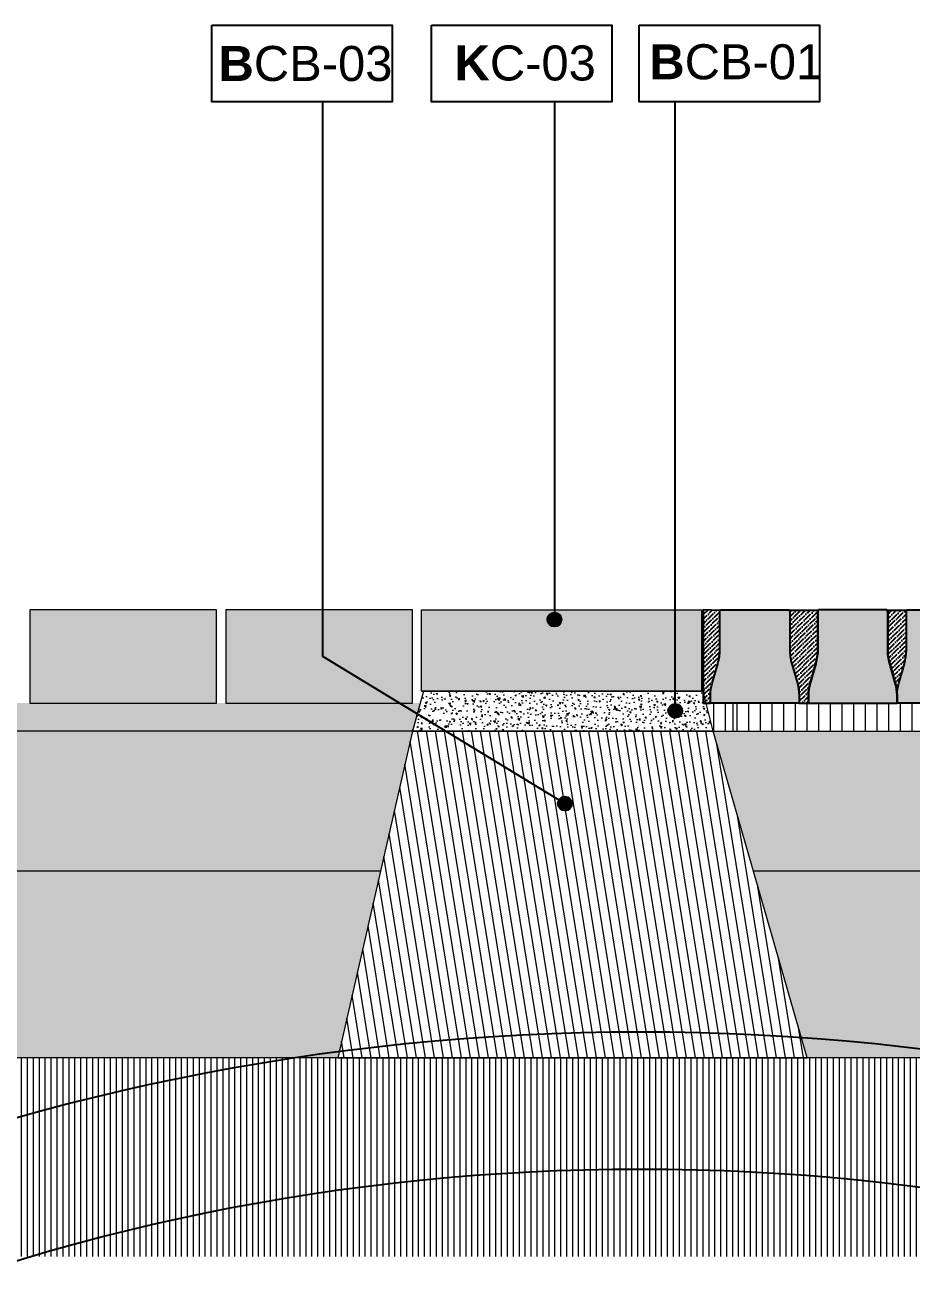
# Model space of a CAD drawing. Header units: metres. Extents: x -325 to 301, y -147 to 149.
# Drawn here: x 63.992 to 64.942, y 54.089 to 55.432 of the extents above; entities that cross this region are included whole.
import ezdxf

# ---------------------------------------------------------------- set-up
doc = ezdxf.new("R2010")
doc.units = ezdxf.units.M
doc.layers.add('-aux', color=50, linetype='Continuous', plot=False)
doc.layers.add('-AUX-QAD', color=5, linetype='Continuous', plot=False)
for name, color, linetype, true_color in [('0-TX-1_25', 7, 'Continuous', 0x3f4f7f), ('3-TR-paviment fort', 7, 'Continuous', 0xd1d1d1), ('EIT_3 TR sorra', 7, 'Continuous', 0xd8ceb0)]:
    doc.layers.add(name, color=color, linetype=linetype, true_color=true_color)
for name, color, linetype, lineweight, true_color in [('03-TR-Paviment_05_Open Joint Precast Pavements', 7, 'Continuous', 5, 0xb3b3b3), ('3-TR sorra granitica', 7, 'Continuous', 0, 0xf2dac9), ('3-TR tot_u', 7, 'Continuous', 5, 0x787878)]:
    doc.layers.add(name, color=color, linetype=linetype, lineweight=lineweight, true_color=true_color)
for name, color, linetype, lineweight in [('1-CM', 7, 'Continuous', 0), ('3-TR Formigó', 252, 'Continuous', 0), ('3-TR Seleccionat', 44, 'Continuous', 0), ('3-TR Tot-u', 37, 'Continuous', 0)]:
    doc.layers.add(name, color=color, linetype=linetype, lineweight=lineweight)
for name, color, linetype in [('1-L- kodolé', 7, 'Continuous'), ('A-KEYPLAN_HATCH', 7, 'Continuous'), ('A_TEXT_2', 7, 'Continuous')]:
    doc.layers.add(name, color=color, linetype=linetype)
doc.styles.get("Standard").update_dxf_attribs({"font": 'arial.ttf'})

# ---------------------------------------------------------------- blocks, each defined once
blk = doc.blocks.new('hatch keyplan 2')
at = {"layer": 'A-KEYPLAN_HATCH'}
blk.add_lwpolyline([(0, 0.005476596624248486), (0.012874798693294, 0.005476596623793739), (0.012874798693294, -2.273736754432321e-13), (0, 0)], close=True, dxfattribs=at)
blk = doc.blocks.new('hatch keyplan')
at = {"layer": 'A-KEYPLAN_HATCH'}
blk.add_blockref('hatch keyplan 2', (1.430579833341536, 0.8521467901477053), dxfattribs=at)
blk = doc.blocks.new('B-CB03')
at = {"layer": 'A-KEYPLAN_HATCH'}
blk.add_blockref('hatch keyplan', (-1.430579833438594, -0.8521467901477053), dxfattribs=at)
at = {"layer": 'A_TEXT_2', "insert": (-0.0007977309449526127, 0.00398371515799123), "char_height": 0.0025, "attachment_point": 1}
blk.add_mtext_dynamic_manual_height_columns('\\pi0.00128;{\\fArial|b1|i0|c0|p34;B}CB-03', width=0.01456192034901793, gutter_width=0.015, heights=[0], dxfattribs=at)
blk = doc.blocks.new('B-CB01')
at = {"layer": 'A-KEYPLAN_HATCH'}
blk.add_blockref('hatch keyplan', (-1.430579833341536, -0.8521467901477052), dxfattribs=at)
at = {"layer": 'A_TEXT_2', "insert": (-0.0007977308478921419, 0.004105509799023688), "char_height": 0.0025, "attachment_point": 1}
blk.add_mtext_dynamic_manual_height_columns('\\pi0.00152;{\\fArial|b1|i0|c0|p34;B}CB-01', width=0.01456192034901793, gutter_width=0.015, heights=[0], dxfattribs=at)
blk = doc.blocks.new('POINT')
at = {"layer": '0-TX-1_25'}
h = blk.add_hatch(dxfattribs=at)
h.set_pattern_fill('ANGLE', color=256)
h.set_pattern_definition([(0, (-83.74681484067048, -12.72584030761209), (0, 6.985), [5.08, -1.905]), (90, (-83.74681484067048, -12.72584030761209), (-6.985, 4.277078946022131e-16), [5.08, -1.905])])
edge = h.paths.add_edge_path()
edge.add_arc((0, 0), 0.0075, 0, 360)
h = blk.add_hatch(color=256, dxfattribs=at)
h.dxf.hatch_style = 1
edge = h.paths.add_edge_path()
edge.add_arc((0, 0), 0.0075, 0, 360)
blk.add_circle((0, 0), 0.0075, dxfattribs=at)
blk = doc.blocks.new('K02')
at = {"layer": 'A-KEYPLAN_HATCH'}
blk.add_blockref('hatch keyplan', (-1.430579833245696, -0.8521467901477054), dxfattribs=at)
at = {"layer": 'A_TEXT_2', "insert": (-0.0007977307987558913, 0.004020148496218123), "char_height": 0.0025, "attachment_point": 1}
blk.add_mtext_dynamic_manual_height_columns('\\pi0.00244;{\\fArial|b1|i0|c0|p34;K}C-03', width=0.01456192034901793, gutter_width=0.015, heights=[0], dxfattribs=at)

msp = doc.modelspace()

# ---------------------------------------------------------------- hatches: boundary and pattern name
at = {"layer": '03-TR-Paviment_05_Open Joint Precast Pavements'}
h = msp.add_hatch(color=256, dxfattribs=at)
h.dxf.hatch_style = 1
edge = h.paths.add_edge_path()
edge.add_line((64.72625740814942, 54.7059800439764), (64.72625740768376, 54.71417582559103))
edge.add_arc((64.77467496386598, 54.71417582694287), 0.04841755618221556, 164.0009824733315, 180.0000015997192, ccw=False)
edge.add_line((64.72813279286015, 54.72752071602905), (64.73407943371672, 54.74826045066754))
edge.add_arc((64.67914825864337, 54.76401069527913), 0.05714459029745565, 344.0009795872384, 359.9999987135214)
edge.add_line((64.73629284894082, 54.76401069399605), (64.73629284894082, 54.80513596825937))
edge.add_line((64.73629284894082, 54.80513596825937), (64.7370900550111, 54.80513596919069))
edge.add_line((64.7370900550111, 54.80513596919069), (64.73709005407977, 54.80598004593218))
edge.add_line((64.73709005407977, 54.80598004593218), (64.81038784945372, 54.80598004500086))
edge.add_line((64.81038784945372, 54.80598004500086), (64.81038784759107, 54.80513596686239))
edge.add_line((64.81038784759107, 54.80513596686239), (64.81118505319569, 54.80513597058768))
edge.add_line((64.81118505319569, 54.80513597058768), (64.81118505273002, 54.76401069353039))
edge.add_arc((64.8683296413707, 54.7640106950463), 0.05714458864068208, 180.0000015199253, 195.9990206462064)
edge.add_line((64.81339846795413, 54.74826045066754), (64.81934510834503, 54.72752071276943))
edge.add_arc((64.77280293687355, 54.7141758269968), 0.04841755571655446, -5.520878687548247e-06, 15.999013605509106, ccw=False)
edge.add_line((64.8212204925901, 54.71417582233141), (64.8212204925901, 54.7059800439764))
edge.add_line((64.8212204925901, 54.7059800439764), (64.72625740814942, 54.7059800439764))
h = msp.add_hatch(color=256, dxfattribs=at)
h.dxf.hatch_style = 1
edge = h.paths.add_edge_path()
edge.add_line((64.92618357820425, 54.7059800439764), (64.92618357820425, 54.71417582419405))
edge.add_arc((64.87776601847564, 54.71417582435477), 0.0484175597286054, 359.9999998098119, 375.9990189361993)
edge.add_line((64.9243081925622, 54.72752071556339), (64.91836155310261, 54.74826044973621))
edge.add_arc((64.97329273006558, 54.76401069292386), 0.05714459172141124, 179.999999391869, 195.9990185181498, ccw=False)
edge.add_line((64.91614813834417, 54.76401069353039), (64.91614813741285, 54.80513596825937))
edge.add_line((64.91614813741285, 54.80513596825937), (64.91535093273956, 54.80513596825937))
edge.add_line((64.91535093273956, 54.80513596825937), (64.9153509322739, 54.80598004406954))
edge.add_line((64.9153509322739, 54.80598004406954), (64.84205313829693, 54.80598004500086))
edge.add_line((64.84205313829693, 54.80598004500086), (64.84205313829693, 54.80513596779371))
edge.add_line((64.84205313829693, 54.80513596779371), (64.84125593315798, 54.80513597058768))
edge.add_line((64.84125593315798, 54.80513597058768), (64.84125593269232, 54.76401069353039))
edge.add_arc((64.78411134759803, 54.76401069385518), 0.05714458509429221, 344.0009805480629, 359.9999996743445, ccw=False)
edge.add_line((64.83904251793388, 54.74826045159886), (64.83309587800863, 54.72752071230376))
edge.add_arc((64.87963804712484, 54.71417582179363), 0.04841755475826025, 164.000980237225, 179.9999993636152)
edge.add_line((64.83122049236658, 54.71417582233141), (64.8312204932979, 54.7059800439764))
edge.add_line((64.8312204932979, 54.7059800439764), (64.92618357820425, 54.7059800439764))
h = msp.add_hatch(color=256, dxfattribs=at)
h.dxf.hatch_style = 1
edge = h.paths.add_edge_path()
edge.add_line((64.92618357820425, 54.70598004537339), (64.92618357820425, 54.71417582419405))
edge.add_arc((64.97460113153856, 54.71417582176667), 0.04841755333431769, 164.0009780011229, 179.9999971275111, ccw=False)
edge.add_line((64.92805896431196, 54.72752071370075), (64.93400560377154, 54.74826044973621))
edge.add_arc((64.87907442468614, 54.76401068984313), 0.05714459291252252, 344.0009850376208, 360.0000041639036)
edge.add_line((64.93621901759866, 54.76401069399605), (64.93621901666734, 54.80513596779371))
edge.add_line((64.93621901666734, 54.80513596779371), (64.9370162241346, 54.80513596825937))
edge.add_line((64.9370162241346, 54.80513596825937), (64.93701622366893, 54.80598004546652))
edge.add_line((64.93701622366893, 54.80598004546652), (65.0628420953824, 54.80598004732916))
edge.add_line((65.0628420953824, 54.80598004732916), (65.06284209398541, 54.80513596825937))
edge.add_line((65.06284209398541, 54.80513596825937), (65.06363930005568, 54.80513597291598))
edge.add_line((65.06363930005568, 54.80513597291598), (65.06363930005568, 54.76401069632436))
edge.add_arc((65.1207838889292, 54.76401069949704), 0.05714458887351279, 180.0000031810812, 195.9990223073626)
edge.add_line((65.06585271574545, 54.7482604534615), (65.07179935473937, 54.72752071509773))
edge.add_arc((65.02525718443204, 54.71417582104121), 0.0484175568807084, 4.282019801848946e-06, 15.999023408407481, ccw=False)
edge.add_line((65.07367474131274, 54.71417582465971), (65.07367474084708, 54.70598004583905))
edge.add_line((65.07367474084708, 54.70598004583905), (64.92618357820425, 54.70598004537339))
at = {"layer": '3-TR Formigó'}
h = msp.add_hatch(dxfattribs=at)
h.set_pattern_fill('ANSI31', color=256, scale=0.003, angle=234.1752438963392, style=0)
h.set_pattern_definition([(279.1752438963392, (25.69678382459831, -37.03926715457172), (0.009403130041245794, 0.001518805592372137), [])])
h.paths.add_polyline_path([(64.40989217851777, 54.68882730047535), (64.40695574902568, 54.6759800420681), (64.41046274228852, 54.6888271198944)])
h.paths.add_polyline_path([(64.72905456819792, 54.67598004209361), (64.40695574902568, 54.6759800420681), (64.32695816623742, 54.32598028187896), (64.82978842012204, 54.32598026485527)])
at = {"layer": '3-TR Seleccionat'}
h = msp.add_hatch(dxfattribs=at)
h.set_pattern_fill('ANSI31', color=256, scale=0.002, angle=225, style=0)
h.set_pattern_definition([(270, (441140.5951333584, -650782.2904534839), (-0.00635, -1.734723475976807e-18), [])])
h.paths.add_polyline_path([(65.98368721513066, 54.32598022578919), (65.98368721327034, 54.11312691327392), (63.14829312755714, 54.11312691280826), (63.14829312746404, 54.32460587535028), (64.73972898970378, 54.32598026790431)])
at = {"layer": '3-TR sorra granitica'}
h = msp.add_hatch(dxfattribs=at)
h.set_pattern_fill('LINE', color=256, scale=0.09999999999999998, angle=54.35352778411538, style=0)
h.set_pattern_definition([(90.0000000228634, (86.81739586526399, 262.8616286154154), (-0.0125, -4.988090669677536e-12), [])])
h.paths.add_polyline_path([(64.72167189688462, 54.70598024646073), (64.72905451807148, 54.67598024578742), (65.98368721373367, 54.67598026350776), (65.98368721419934, 54.70598026469985)])
at = {"layer": '3-TR Tot-u'}
h = msp.add_hatch(dxfattribs=at)
h.set_pattern_fill('EARTH', color=256, scale=0.005, angle=-80.8247561036608, style=0)
h.set_pattern_definition([(279.1752438963392, (-123.8174213754506, 14.0400679295203), (0.03640645211205976, -0.02628108149624554), [0.03175, -0.03175]), (279.1752438963392, (-123.805667462899, 14.04196643651076), (0.03640645211205976, -0.02628108149624554), [0.03175, -0.03175]), (279.1752438963392, (-123.7939135503475, 14.04386494350123), (0.03640645211205976, -0.02628108149624554), [0.03175, -0.03175]), (9.175243896339197, (-123.7893627438335, 14.0405798083142), (0.02628108149624554, 0.03640645211205976), [0.03175, -0.03175]), (9.175243896339197, (-123.787464236843, 14.02882589576264), (0.02628108149624554, 0.03640645211205976), [0.03175, -0.03175]), (9.175243896339197, (-123.7855657298525, 14.01707198321108), (0.02628108149624554, 0.03640645211205976), [0.03175, -0.03175])])
h.paths.add_polyline_path([(64.32695816623742, 54.32598028187895), (64.37267110165544, 54.52598028033132), (63.14829312751058, 54.52598032178353), (63.14829312751058, 54.32598026790431)])
h.paths.add_polyline_path([(64.77222618182549, 54.52598026680409), (64.82978842012206, 54.32598026485528), (65.98368720835951, 54.32598022578919), (65.98368721513066, 54.5259802257892)])
at = {"layer": '3-TR tot_u'}
h = msp.add_hatch(dxfattribs=at)
h.set_pattern_fill('AR-CONC', color=256, scale=8.999999999999999e-05, angle=89.12013604502302)
h.set_pattern_definition([(139.120136045023, (-19.45714444237515, 33.57019103091972), (0.001686133734558681, 0.01637265856101822), [0.0017145, -0.0188595]), (84.12013604502302, (-19.45714444237515, 33.57019103091972), (-0.01724179617372197, -0.00290748711466006), [0.0013716, -0.0150876525753]), (189.571580745023, (-19.45700393162448, 33.57155541475119), (-0.01555566173899593, 0.01346517139233876), [0.001457100792, -0.016028122014]), (135.304336045023, (-19.46171590329485, 33.5702612381833), (0.004158003480228345, 0.0243361331650143), [0.00257175, -0.02828925]), (185.755693655023, (-19.46136940549177, 33.57228924751168), (-0.02193762528519581, 0.02170580378220735), [0.0021856520826, -0.0240422047344]), (80.30428721502301, (-19.46171590329485, 33.5702612381833), (-0.02193762528408031, 0.02170580378340302), [0.0020573970363, -0.0226313758728]), (110.120136045023, (-19.46053793443312, 33.57252941682724), (0.009412318671021732, 0.01350235245712325), [0.001714499999999998, -0.01885949999999996]), (55.12013604502305, (-19.46053793443312, 33.57252941682724), (-0.01648954995488549, 0.005816080520404791), [0.0013716, -0.0150876]), (160.571581045023, (-19.45975357453928, 33.57365461286475), (-0.007077231369881504, 0.01931843294841979), [0.001457100791999999, -0.01602809438399998]), (126.620136045023, (-19.45714444237515, 33.57019103091972), (-0.007604787665115693, 0.0003947993495843407), [0, -0.01490472, 0, -0.0153162, 0, -0.01514475]), (96.620136045023, (-19.45714444237515, 33.57019103091972), (-0.00892284167387205, 0.006151513382976603), [0, -0.00873252, 0, -0.01456182, 0, -0.005772150000000001]), (56.62013604502302, (-19.45722272347408, 33.56509385199427), (0.0007029168097867468, 0.01219379739058277), [0, -0.005715, 0, -0.0178308, 0, -0.0236601]), (46.62013604502302, (-19.45725782710586, 33.56280812153443), (-0.002083394992122018, 0.01336519464819413), [0, -0.0074295, 0, -0.01184148, 0, -0.0168021])])
h.paths.add_polyline_path([(64.72905456819794, 54.67598004209366), (64.71853497121776, 54.7187274496201), (64.41862492916343, 54.71872744822603), (64.4069557490257, 54.6759800420681)])
h = msp.add_hatch(dxfattribs=at)
h.set_pattern_fill('AR-CONC', color=256, scale=0.0002, angle=90.26641431039367)
h.set_pattern_definition([(140.2664143103937, (269983.5505300275, -738416.7265073648), (0.003018358551071247, 0.03645136258436954), [0.00381, -0.04191]), (85.26641431039367, (269983.5505300275, -738416.7265073648), (-0.03817818106754276, -0.007226282933233686), [0.003048, -0.033528116834]), (190.7178590103937, (269983.5507815567, -738416.723469761), (-0.03515982095845395, 0.02922507956224307), [0.00323800176, -0.03561804892000001]), (136.4506143103937, (269983.5403701373, -738416.7265546067), (0.00815628255818146, 0.05425431968784703), [0.005715, -0.062865]), (186.9019719203937, (269983.5410498221, -738416.7220334173), (-0.04970546584793135, 0.04725021761608914), [0.004857004628, -0.053427121632]), (81.45056548039366, (269983.5403701373, -738416.7265546067), (-0.04970546584550613, 0.04725021761879526), [0.004571993414, -0.050291946384]), (111.2664143103937, (269983.5428864889, -738416.721462851), (0.02031182351307306, 0.03041765279537408), [0.00381, -0.04191]), (56.2664143103937, (269983.5428864889, -738416.721462851), (-0.03689466829018208, 0.01218898497184377), [0.003048, -0.033528]), (161.7178593103937, (269983.5445791409, -738416.7189280466), (-0.01658284496692729, 0.04260663769872181), [0.003238001759999997, -0.03561798751999995]), (127.7664143103937, (269983.5505300275, -738416.7265073648), (-0.01691369723239765, 0.0005390813352213942), [0, -0.0331216, 0, -0.034036, 0, -0.033655]), (97.76641431039367, (269983.5505300275, -738416.7265073648), (-0.02009803784807661, 0.01327062430379522), [0, -0.0194056, 0, -0.0323596, 0, -0.012827]), (57.76641431039366, (269983.5505827022, -738416.7378356423), (0.001019642850235293, 0.02712315336894964), [0, -0.0127, 0, -0.039624, 0, -0.052578]), (47.76641431039366, (269983.5506063231, -738416.7429155874), (-0.005222997154178432, 0.02960187044262312), [0, -0.01651, 0, -0.0263144, 0, -0.037338])])
h.paths.add_polyline_path([(64.3726710947526, 54.52598025013054), (64.4069557490257, 54.67598004206811), (63.14829312751058, 54.67598022346089), (63.14829312751058, 54.52598026863004)])
h.paths.add_polyline_path([(64.72905456819792, 54.6759800420936), (64.77222618836184, 54.52598024409354), (65.98368721513066, 54.5259802257892), (65.98368721513066, 54.67598026350776)])
at = {"layer": '3-TR-paviment fort'}
for points in [[(63.99679307253393, 54.70600247226558), (64.19679307265034, 54.70600247197454), (64.19679307247571, 54.80600247171843), (63.99679307259213, 54.80600247142739)], [(64.20679307253393, 54.70600247226558), (64.40679307265033, 54.70600247197454), (64.40679307247571, 54.80600247171843), (64.20679307259213, 54.80600247142739)], [(64.71676232980742, 54.80598004535009), (64.71674546402126, 54.71873018425126), (64.41674511496156, 54.71882513305341), (64.41676233511596, 54.806038037177)]]:
    msp.add_hatch(color=256, dxfattribs=at).paths.add_polyline_path(points)
at = {"layer": 'EIT_3 TR sorra'}
h = msp.add_hatch(dxfattribs=at)
h.set_pattern_fill('ANSI36', color=256, scale=0.001075000000000009, angle=-0.5853068080104545, style=0, double=1)
h.set_pattern_definition([(44.41469319198954, (34.66766926493923, -15.5016723839705), (0.001877787426372729, 0.006618133599094154), [0.00853281250000004, -0.00170656250000001, 0, -0.00170656250000001])])
edge = h.paths.add_edge_path()
edge.add_line((64.71829310955458, 54.70597692735675), (64.72625740814942, 54.7059800439764))
edge.add_line((64.72625740814942, 54.7059800439764), (64.72625485537142, 54.71417582297629))
edge.add_arc((64.77467240218856, 54.71419090553676), 0.04841754916632017, 164.0188290939622, 180.0178482200737, ccw=False)
edge.add_line((64.72812608348872, 54.72752129498216), (64.73406625954016, 54.7482628863447))
edge.add_arc((64.67913018456048, 54.76399601155403), 0.05714458472178788, 344.0188335243519, 360.0178526505692)
edge.add_line((64.73627476650827, 54.7640138170939), (64.73626194984763, 54.80514257786722))
edge.add_line((64.73626194984763, 54.80514257786722), (64.71829312748264, 54.80598004535009))
edge.add_line((64.71829312748264, 54.80598004535009), (64.71829312748264, 54.76400444614699))
edge.add_line((64.71829312748264, 54.76400444614699), (64.71829312748264, 54.74825489289265))
edge.add_line((64.71829312748264, 54.74825489289265), (64.71829312748264, 54.72751700941381))
edge.add_line((64.71829312748264, 54.72751700941381), (64.71829312748264, 54.71417270547055))
edge.add_line((64.71829312748264, 54.71417270547055), (64.71829310955458, 54.70597692735675))
edge.add_line((64.71829310955458, 54.70597692735675), (64.72625740814942, 54.7059800439764))
h = msp.add_hatch(dxfattribs=at)
h.set_pattern_fill('ANSI36', color=256, scale=0.001075000000000009, angle=-0.5853068080104545, style=0, double=1)
h.set_pattern_definition([(44.41469319198954, (34.56270617979074, -15.5016723839705), (0.001877787426372729, 0.006618133599094154), [0.00853281250000004, -0.00170656250000001, 0, -0.00170656250000001])])
edge = h.paths.add_edge_path()
edge.add_line((64.82122049581642, 54.70597692741995), (64.8312204932979, 54.7059800439764))
edge.add_line((64.8312204932979, 54.7059800439764), (64.8312179405199, 54.71417582297629))
edge.add_arc((64.87963548733704, 54.71419090553676), 0.04841754916632017, 164.0188290939622, 180.0178482200737, ccw=False)
edge.add_line((64.8330891686372, 54.72752129498216), (64.83902934468864, 54.7482628863447))
edge.add_arc((64.78409326970896, 54.76399601155403), 0.05714458472178788, 344.0188335243519, 360.0178526505693)
edge.add_line((64.84123785165676, 54.7640138170939), (64.84122503499611, 54.80514257786722))
edge.add_line((64.84122503499611, 54.80514257786722), (64.8111541591037, 54.80513320665023))
edge.add_line((64.8111541591037, 54.80513320665023), (64.81116697668553, 54.76400444614699))
edge.add_arc((64.86831156491766, 54.76402224864692), 0.05714459100517891, 180.017849600627, 196.0168687269365)
edge.add_line((64.81338529821704, 54.74825489289265), (64.81933839959683, 54.72751700941381))
edge.add_arc((64.77280039420229, 54.71415762038119), 0.04841755075824079, 0.017851212097582447, 16.016870338310184, ccw=False)
edge.add_line((64.82121794261056, 54.71417270547055), (64.82122049581642, 54.70597692741995))
edge.add_line((64.82122049581642, 54.70597692741995), (64.8312204932979, 54.7059800439764))
h = msp.add_hatch(dxfattribs=at)
h.set_pattern_fill('ANSI36', color=256, scale=0.001075000000000009, angle=-0.5853068080104545, style=0, double=1)
h.set_pattern_definition([(44.41469319198954, (34.56270617674776, -15.50170197089723), (0.001877787426372729, 0.006618133599094154), [0.00853281250000004, -0.00170656250000001, 0, -0.00170656250000001])])
edge = h.paths.add_edge_path()
edge.add_line((64.92618357820425, 54.7059800439764), (64.92618102453311, 54.71417582200831))
edge.add_arc((64.97459857569007, 54.71419090875858), 0.04841755350744981, 164.0188340504495, 180.0178531765575, ccw=False)
edge.add_line((64.9280522516637, 54.7275212953726), (64.93399242821783, 54.74826288582329))
edge.add_arc((64.87905634258304, 54.76399601377693), 0.05714459572067044, 344.018833820474, 360.0178529466926)
edge.add_line((64.93620093552963, 54.76401381961556), (64.93618811998421, 54.80514258742428))
edge.add_line((64.93618811998421, 54.80514258742428), (64.9161172435186, 54.80513633074481))
edge.add_line((64.9161172435186, 54.80513633074481), (64.91613005764944, 54.76400756334524))
edge.add_arc((64.97327464787844, 54.76402536900866), 0.0571445930030311, 180.0178527718653, 196.0168718981762)
edge.add_line((64.91834838013023, 54.74825800966305), (64.92430148015158, 54.72752012519752))
edge.add_arc((64.8777634834358, 54.71416072583916), 0.04841754526547819, 0.017865790663677217, 16.016884916877416, ccw=False)
edge.add_line((64.92618102634746, 54.71417582324636), (64.92618357917223, 54.70598004308325))
h = msp.add_hatch(dxfattribs=at)
h.set_pattern_fill('ANSI36', color=256, scale=0.001075000000000009, angle=-0.5853068080104545, style=0, double=1)
h.set_pattern_definition([(44.41469319198954, (68.07752234721556, 216.8941087396815), (0.001877787426372729, 0.006618133599094147), [0.00853281250000007, -0.001706562500000014, 0, -0.001706562500000014])])
h.paths.add_polyline_path([(64.4069558033951, 54.67598024123813), (64.41514519884257, 54.70598024203069), (63.14829312797625, 54.70598022372166), (63.14829312704492, 54.67598022346089)])

# ---------------------------------------------------------------- linework, layer by layer
at = {"layer": '-aux'}
for points in [[(64.71829310955458, 54.70597692735675), (64.72625740814942, 54.7059800439764), (64.72625485537142, 54.71417582297629, -0.06992251114754273), (64.72812608348872, 54.72752129498216), (64.73406625954016, 54.7482628863447, 0.06992251114800961), (64.73627476650827, 54.7640138170939), (64.73626194984763, 54.80514257786722), (64.71829312748264, 54.80598004535009), (64.71829312748264, 54.76400444614699), (64.71829312748264, 54.74825489289265), (64.71829312748264, 54.72751700941381), (64.71829312748264, 54.71417270547055), (64.71829310955458, 54.70597692735675), (64.72625740814942, 54.7059800439764)], [(64.82122049581642, 54.70597692741995), (64.8312204932979, 54.7059800439764), (64.8312179405199, 54.71417582297629, -0.06992251114754273), (64.8330891686372, 54.72752129498216), (64.83902934468864, 54.7482628863447, 0.06992251114800961), (64.84123785165676, 54.7640138170939), (64.84122503499611, 54.80514257786722), (64.8111541591037, 54.80513320665023), (64.81116697668553, 54.76400444614699, 0.0699225111484148), (64.81338529821704, 54.74825489289265), (64.81933839959683, 54.72751700941381, -0.06992251114798485), (64.82121794261056, 54.71417270547055), (64.82122049581642, 54.70597692741995), (64.8312204932979, 54.7059800439764)], [(64.92618357917223, 54.70598004308325), (64.92618357820425, 54.7059800439764), (64.92618102453311, 54.71417582200831, -0.06992251114754273), (64.9280522516637, 54.7275212953726), (64.93399242821783, 54.74826288582329, 0.06992251114800961), (64.93620093552963, 54.76401381961556), (64.93618811998421, 54.80514258742428), (64.9161172435186, 54.80513633074481), (64.91613005764944, 54.76400756334524, 0.0699225111484148), (64.91834838013023, 54.74825800966305), (64.92430148015158, 54.72752012519752, -0.06992251114798485), (64.92618102634746, 54.71417582324636), (64.92618357917223, 54.70598004308325), (64.92618357820425, 54.7059800439764)]]:
    msp.add_lwpolyline(points, format="xyb", dxfattribs=at)
at = {"layer": '-AUX-QAD'}
for radius in [2.459507200686663, 2.312387348810121]:
    msp.add_circle((64.65116066192172, 51.89447195545213), radius, dxfattribs=at)
at = {"layer": '0-TX-1_25'}
for points in [[(64.31059526186728, 55.35024273179883), (64.31059526186728, 54.75613382240257), (64.57030639061455, 54.59829674853155)], [(64.55936194341567, 54.79385348001218), (64.55936194341567, 55.35024273179171)], [(64.68857634415157, 54.69772098486205), (64.6885763441631, 55.35024273178593)]]:
    msp.add_lwpolyline(points, dxfattribs=at)
at = {"layer": '1-CM'}
for p, q in [((64.71829310862336, 54.6759799964898), (63.14829312751058, 54.67598004522902)), ((64.71829310769203, 54.67598026863003), (65.98368721373367, 54.6759802257892))]:
    msp.add_line(p, q, dxfattribs=at)
for points in [[(63.99679307253393, 54.70600247226558), (64.19679307265034, 54.70600247197454), (64.19679307247571, 54.80600247171843), (63.99679307259213, 54.80600247142739)], [(64.20679307253393, 54.70600247226558), (64.40679307265033, 54.70600247197454), (64.40679307247571, 54.80600247171843), (64.20679307259213, 54.80600247142739)], [(64.71676232980742, 54.80598004535009), (64.71674546402126, 54.71873018425126), (64.41674511496156, 54.71882513305341), (64.41676233511596, 54.806038037177)], [(64.72905456819795, 54.67598004209361), (64.71853497121776, 54.7187274496201), (64.41862492916343, 54.71872744822603), (64.4069557490257, 54.6759800420681)], [(64.75027187645783, 54.67598022346089), (65.98368721373367, 54.67598026350776), (65.98368721419934, 54.70598026469985), (64.75027187738915, 54.70598022372166)], [(64.72905456819792, 54.67598004209361), (64.40695574902568, 54.6759800420681), (64.32695816623742, 54.32598028187896), (64.82978842012204, 54.32598026485527)]]:
    msp.add_lwpolyline(points, close=True, dxfattribs=at)
for points in [[(64.41676233511596, 54.806038037177), (64.71676232980742, 54.80598004535009)], [(64.41674511496156, 54.71882513305341), (64.71674546402126, 54.71873018425126)], [(64.37267110165543, 54.52598028033132), (63.14829312751058, 54.52598032178353)], [(65.98368721513066, 54.5259802257892), (64.77222618182549, 54.52598026680409)], [(65.98368720835951, 54.32598022578919), (63.14829312751058, 54.32598032178353)]]:
    msp.add_lwpolyline(points, dxfattribs=at)
at = {"layer": '1-L- kodolé'}
for points in [[(64.72625740814942, 54.7059800439764), (64.72625740768376, 54.71417582559103, -0.06992251114875708), (64.72813279286015, 54.72752071602905), (64.73407943371672, 54.74826045066754, 0.0699225111482901), (64.73629284894082, 54.76401069399605), (64.73629284894082, 54.80513596825937), (64.7370900550111, 54.80513596919069), (64.73709005407977, 54.80598004593218), (64.81038784945372, 54.80598004500086), (64.81038784759107, 54.80513596686239), (64.81118505319569, 54.80513597058768), (64.81118505273002, 54.76401069353039, 0.0699225111482901), (64.81339846795413, 54.74826045066754), (64.81934510834503, 54.72752071276943, -0.06992251114875708), (64.8212204925901, 54.71417582233141), (64.8212204925901, 54.7059800439764)], [(64.92618357820425, 54.7059800439764), (64.92618357820425, 54.71417582419405, 0.06992251114875708), (64.9243081925622, 54.72752071556339), (64.91836155310261, 54.74826044973621, -0.0699225111482901), (64.91614813834417, 54.76401069353039), (64.91614813741285, 54.80513596825937), (64.91535093273956, 54.80513596825937), (64.9153509322739, 54.80598004406954), (64.84205313829693, 54.80598004500086), (64.84205313829693, 54.80513596779371), (64.84125593315798, 54.80513597058768), (64.84125593269232, 54.76401069353039, -0.0699225111482901), (64.83904251793388, 54.74826045159886), (64.83309587800863, 54.72752071230376, 0.06992251114875708), (64.83122049236658, 54.71417582233141), (64.8312204932979, 54.7059800439764)], [(64.92618357820425, 54.70598004537339), (64.92618357820425, 54.71417582419405, -0.06992251114875708), (64.92805896431196, 54.72752071370075), (64.93400560377154, 54.74826044973621, 0.0699225111482901), (64.93621901759866, 54.76401069399605), (64.93621901666734, 54.80513596779371), (64.9370162241346, 54.80513596825937), (64.93701622366893, 54.80598004546652), (65.0628420953824, 54.80598004732916), (65.06284209398541, 54.80513596825937), (65.06363930005568, 54.80513597291598), (65.06363930005568, 54.76401069632436, 0.0699225111482901), (65.06585271574545, 54.7482604534615), (65.07179935473937, 54.72752071509773, -0.06992251114875708), (65.07367474131274, 54.71417582465971), (65.07367474084708, 54.70598004583905)]]:
    msp.add_lwpolyline(points, format="xyb", close=True, dxfattribs=at)

# ---------------------------------------------------------------- block references
at = {"color": 244, "true_color": 0x991b1e, "xscale": 14.99999999999007, "yscale": 14.99999999999007, "zscale": 14.99999999999007}
msp.add_blockref('K02', (64.42737976746793, 55.35024273179341), dxfattribs=at)
at = {"layer": '0-TX-1_25', "xscale": 15, "yscale": 15, "zscale": 15}
for name, p in [('B-CB03', (64.19189667601658, 55.35024273180053)), ('B-CB01', (64.64991477147508, 55.35024273178689))]:
    msp.add_blockref(name, p, dxfattribs=at)
at = {"layer": '0-TX-1_25'}
for p in [(64.55903869677809, 54.79550350401401), (64.68857634415157, 54.69772098486205), (64.57030639061455, 54.59829674853155)]:
    msp.add_blockref('POINT', p, dxfattribs=at)

doc.saveas('drawing.dxf')
